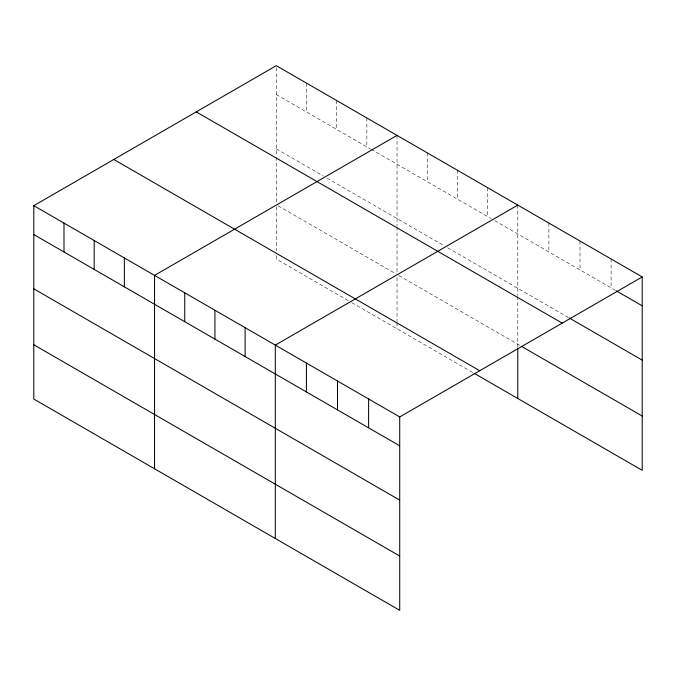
<?xml version="1.0" encoding="UTF-8"?>
<svg xmlns="http://www.w3.org/2000/svg" width="676" height="676" viewBox="0 0 676 676"><rect width="100%" height="100%" fill="white"/><g stroke="black" fill="none" stroke-linecap="round" stroke-linejoin="round"><path stroke-width="0.51" stroke-dasharray="3.38 2.54" d="M276.281 94.555L370.397 148.889M371.285 149.404L491.148 218.601M494.705 220.655L616.428 290.933M276.281 148.838L323.339 176.013M326.888 178.058L444.09 245.726M447.647 247.779L568.44 317.517M278.056 205.8L396.144 273.983M398.815 275.521L520.452 345.749M348.199 300.592L276.281 259.069L276.281 254.886M351.757 302.637L473.394 372.865M611.096 258.984L611.096 287.858M579.991 241.028L579.991 269.901M548.887 223.063L548.887 251.945M517.791 205.107L517.791 295.522M517.791 296.561L517.791 347.337M487.599 187.683L487.599 216.557M457.415 170.251L457.415 199.124M427.224 152.827L427.224 181.7M397.032 135.394L397.032 225.809M397.032 226.84L397.032 272.42M397.032 277.625L397.032 321.472M397.032 322.52L397.032 328.781M366.848 117.962L366.848 146.836M336.656 100.538L336.656 129.412M306.473 83.106L306.473 111.979M276.281 67.744L276.281 156.088M276.281 157.128L276.281 203.738M276.281 206.864L276.281 250.711"/><path stroke-width="1.01" d="M33.8 205.673L399.719 416.931L399.719 610.327L33.8 399.06L33.8 205.673L276.281 65.673L642.2 276.94L642.2 470.327L474.282 373.38M397.032 135.394L154.55 275.385L154.55 468.781M517.791 205.107L275.309 345.106L275.309 538.493M399.719 416.931L642.2 276.94M616.428 290.933L642.2 305.814M569.327 318.033L642.2 360.105M196.26 111.878L562.178 323.136M521.34 346.264L642.2 416.036M113.821 159.477L479.74 370.735M33.8 234.547L399.719 445.805M33.8 288.838L399.719 500.096M33.8 344.768L399.719 556.035M517.791 348.385L517.791 398.502M368.614 398.975L368.614 427.849M337.51 381.019L337.51 409.893M306.405 363.063L306.405 391.936M245.118 327.674L245.118 356.548M214.926 310.25L214.926 339.124M184.742 292.818L184.742 321.691M124.367 257.962L124.367 286.835M94.175 240.529L94.175 269.403M63.992 223.105L63.992 251.979"/></g></svg>
